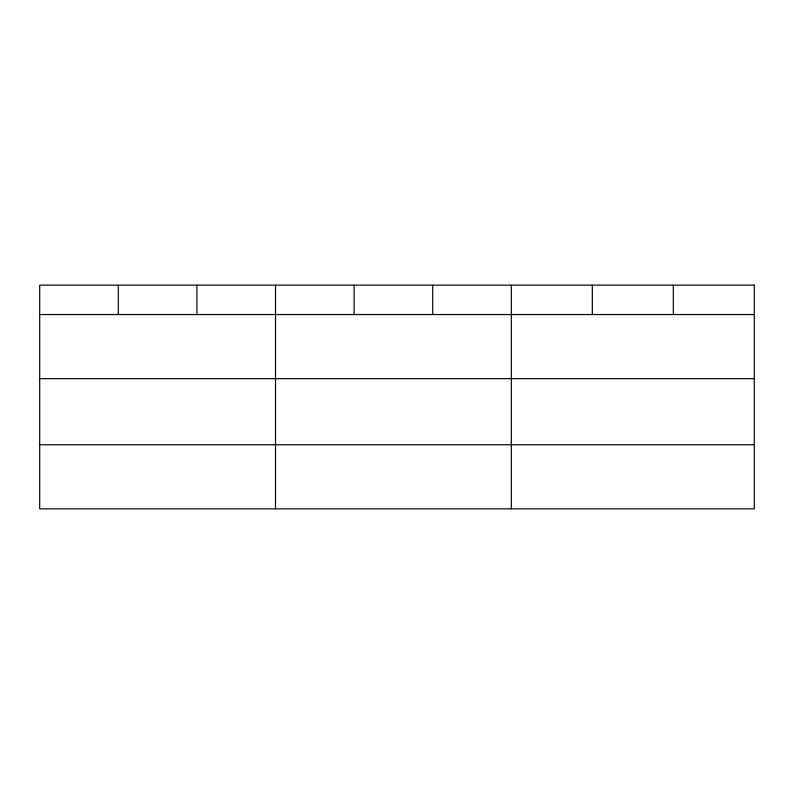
<?xml version="1.0" encoding="UTF-8"?>
<svg xmlns="http://www.w3.org/2000/svg" width="794" height="794" viewBox="0 0 794 794"><rect width="100%" height="100%" fill="white"/><g stroke="black" fill="none" stroke-linecap="round" stroke-linejoin="round"><path stroke-width="1.19" d="M39.7 314.553L754.3 314.553M39.7 378.669L754.3 378.669M39.7 444.739L754.3 444.739M673.312 285.145L673.312 314.553M592.324 285.145L592.324 314.553M511.336 285.145L511.336 508.855M432.73 285.145L432.73 314.553M354.124 285.145L354.124 314.553M275.518 285.145L275.518 508.855M196.912 285.145L196.912 314.553M118.306 285.145L118.306 314.553M754.3 285.145L39.7 285.145L39.7 508.855L754.3 508.855L754.3 285.145"/></g></svg>
